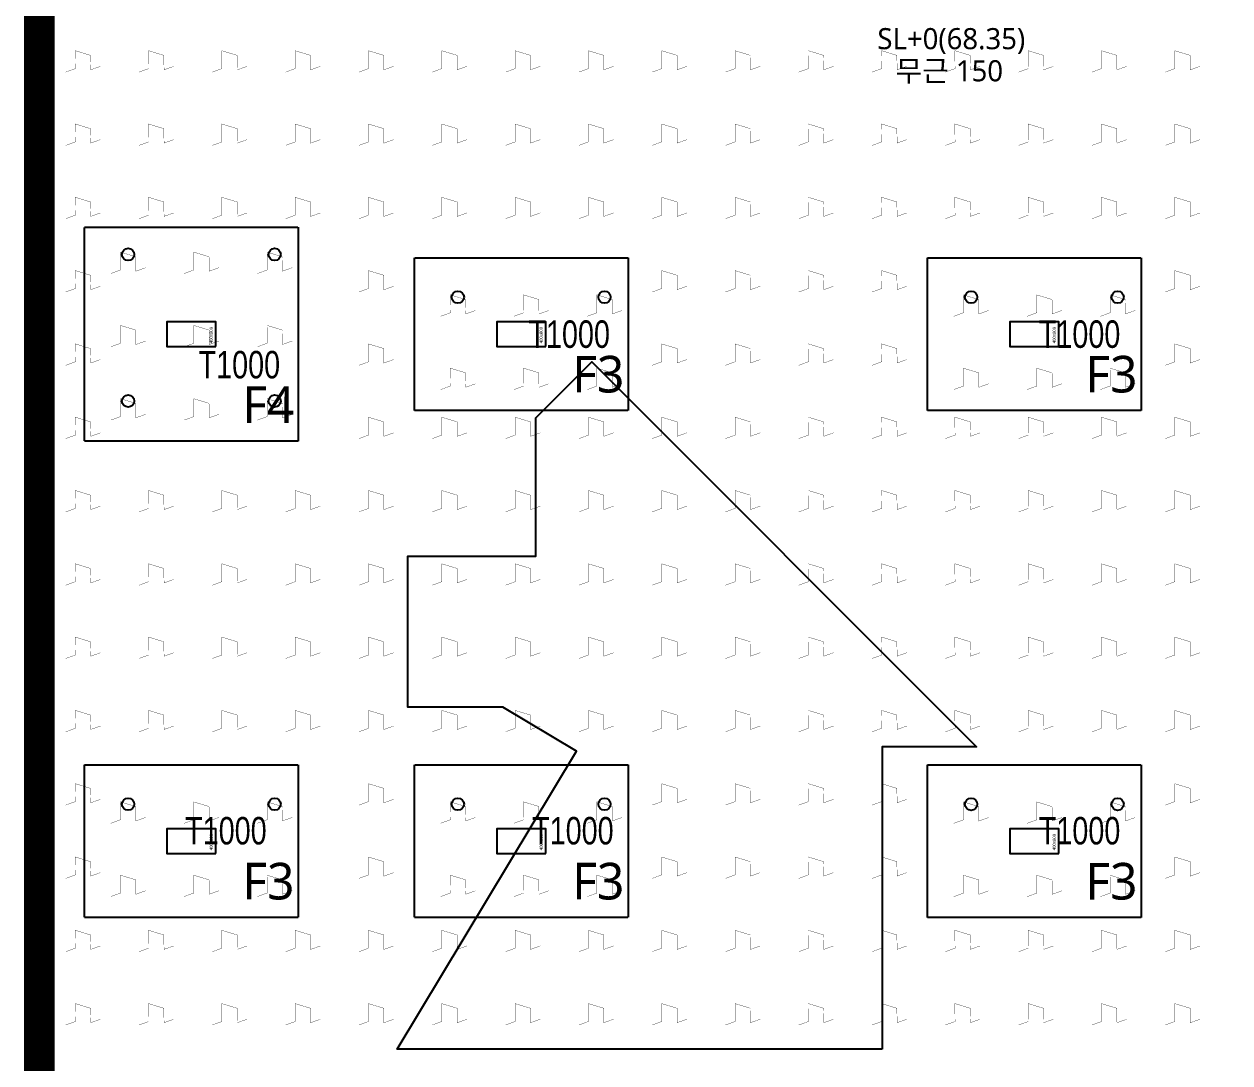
# Model space of a CAD drawing. Header units: millimetres. Extents: x 91591 to 1353697, y 75729 to 160586.
# Drawn here: x 1101941 to 1121679, y 99885 to 116891 of the extents above; entities that cross this region are included whole.
import ezdxf
from ezdxf.enums import TextEntityAlignment as Align

# ---------------------------------------------------------------- set-up
doc = ezdxf.new("R2010")
doc.units = ezdxf.units.MM
doc.linetypes.add('HID', pattern=[2.5, 1.5, -1])
doc.linetypes.add('HIDDEN', pattern=[0.375, 0.25, -0.125])
doc.layers.add('+S_LEVEL_TEXT(NO PLOT)', color=7, linetype='Continuous', plot=False)
doc.layers.add('DEFPOINT', color=142, linetype='Continuous', plot=False)
for name, color, linetype in [('-S_F', 7, 'Continuous'), ('-S_F_NAME', 7, 'Continuous'), ('8', 8, 'Continuous'), ('NX_BAR(D)', 7, 'Continuous'), ('S-HAT_SLAB LEVEL', 7, 'Continuous'), ('XR-지하주차장$0$AA-COL', 2, 'Continuous'), ('기초', 7, 'Continuous')]:
    doc.layers.add(name, color=color, linetype=linetype)
doc.styles.add('EST', font='')
doc.styles.add('XR-지하주차장$0$Standard', font='arial.ttf')
doc.styles.add('맑은 고딕', font='malgun.ttf')
doc.styles.add('맑은고딕', font='malgun.ttf')
doc.styles.get('EST').set_extended_font_data('HYHeadLine-Medium')

# ---------------------------------------------------------------- blocks, each defined once
blk = doc.blocks.new('zw$D357')
at = {"layer": '-S_F', "linetype": 'HIDDEN', "lineweight": -3}
for points in [[(-55760, -32177), (-52260, -32177), (-52260, -35677), (-55760, -35677)], [(-50360, -32677), (-46860, -32677), (-46860, -35177), (-50360, -35177)], [(-41960, -32677), (-38460, -32677), (-38460, -35177), (-41960, -35177)], [(-55760, -40977), (-52260, -40977), (-52260, -43477), (-55760, -43477)], [(-50360, -40977), (-46860, -40977), (-46860, -43477), (-50360, -43477)], [(-41960, -40978), (-38460, -40978), (-38460, -43478), (-41960, -43478)]]:
    blk.add_lwpolyline(points, close=True, dxfattribs=at)
at = {"layer": 'S-HAT_SLAB LEVEL', "lineweight": -2}
blk.add_lwpolyline([(-42704, -45631), (-50639, -45631), (-47708, -40754), (-48912, -40031), (-50469, -40031), (-50469, -37561), (-48369, -37561), (-48369, -35295), (-47455, -34381), (-41155, -40681), (-42704, -40681), (-42704, -42626), (-42704, -45631)], dxfattribs=at)
at = {"layer": 'XR-지하주차장$0$AA-COL'}
for points in [[(-53610, -34127), (-53610, -33727), (-54410, -33727), (-54410, -34127)], [(-48210, -34127), (-48210, -33727), (-49010, -33727), (-49010, -34127)], [(-39810, -34127), (-39810, -33727), (-40610, -33727), (-40610, -34127)], [(-53610, -42427), (-53610, -42027), (-54410, -42027), (-54410, -42427)], [(-48210, -42427), (-48210, -42027), (-49010, -42027), (-49010, -42427)], [(-39810, -42427), (-39810, -42027), (-40610, -42027), (-40610, -42427)]]:
    blk.add_lwpolyline(points, close=True, dxfattribs=at)
at = {"layer": '기초', "color": 6, "linetype": 'HID', "ltscale": 3, "const_width": 500}
blk.add_lwpolyline([(-56498, -55179), (-56498, -13109), (-51183, -13099), (-51183, -15035), (-51183, -15035), (-51183, -15047), (-37285, -15025), (-37298, -6685), (-14910, -6684), (-14910, -24464), (-14910, -24464), (-14910, -24477), (-13109, -24477), (-13109, -55179)], close=True, dxfattribs=at)
at = {"layer": '+S_LEVEL_TEXT(NO PLOT)', "color": 252, "style": '맑은 고딕'}
for s, height, p in [('SL+0(68.35)', 345.77, (-41570, -29262)), ('무근 150', 345.8, (-41602, -29788))]:
    blk.add_text(s, height=height, dxfattribs=at).set_placement(p, align=Align.CENTER)
at = {"layer": 'Defpoints', "style": 'XR-지하주차장$0$Standard'}
for p in [(-53660, -34077), (-48260, -34077), (-39860, -34077), (-53660, -42377), (-48260, -42377), (-39860, -42377)]:
    blk.add_text('400x800', height=50, rotation=90, dxfattribs=at).set_placement(p)

msp = doc.modelspace()

# ---------------------------------------------------------------- linework, layer by layer
at = {"color": 5}
for centre in [(1103642.2, 113120.2), (1106042.2, 113120.2), (1109042.2, 112420.2), (1111442.2, 112420.2), (1117442.2, 112420.2), (1119842.2, 112420.2), (1103642.2, 110720.2), (1106042.2, 110720.2), (1103642.2, 104120.2), (1106042.2, 104120.2), (1109042.2, 104120.2), (1111442.2, 104120.2), (1117442.2, 104119.1), (1119842.2, 104119.1)]:
    msp.add_circle(centre, 100, dxfattribs=at)
at = {"layer": 'DEFPOINT', "linetype": 'HID', "ltscale": 3}
msp.add_lwpolyline([(1102190.8, 90562.3), (1102191.3, 132632.3), (1107505.6, 132643.2), (1107505.6, 130707.1), (1107505.6, 130707.1), (1107505.6, 130695), (1121404.1, 130716.7), (1121391.1, 139056.3), (1143779.3, 139057.8), (1143779.3, 121277.3), (1143779.4, 121277.3), (1143779.4, 121265.3), (1145579.8, 121265.3), (1145580.1, 90562.3)], close=True, dxfattribs=at)
at = {"layer": 'DEFPOINT', "linetype": 'HIDDEN', "lineweight": -3}
for points in [[(1102929.4, 113565.2), (1106429.4, 113565.2), (1106429.4, 110065.2), (1102929.4, 110065.2)], [(1108329.4, 113065.2), (1111829.4, 113065.2), (1111829.4, 110565.2), (1108329.4, 110565.2)], [(1116729.4, 113065.2), (1120229.4, 113065.2), (1120229.4, 110565.2), (1116729.4, 110565.2)], [(1102929.4, 104765.2), (1106429.4, 104765.2), (1106429.4, 102265.2), (1102929.4, 102265.2)], [(1108329.4, 104765.2), (1111829.4, 104765.2), (1111829.4, 102265.2), (1108329.4, 102265.2)], [(1116729.4, 104764.1), (1120229.4, 104764.1), (1120229.4, 102264.1), (1116729.4, 102264.1)]]:
    msp.add_lwpolyline(points, close=True, dxfattribs=at)
at = {"layer": 'NX_BAR(D)', "color": 6, "const_width": 5}
for points in [[(1102622.3, 116105.2), (1102779.9, 116162.8), (1102778.3, 116455.4), (1103028.9, 116379.3), (1103031.3, 116143), (1103190.6, 116199.5)], [(1103822.3, 116105.2), (1103979.9, 116162.8), (1103978.3, 116455.4), (1104228.9, 116379.3), (1104231.3, 116143), (1104390.6, 116199.5)], [(1105022.3, 116105.2), (1105179.9, 116162.8), (1105178.3, 116455.4), (1105428.9, 116379.3), (1105431.3, 116143), (1105590.6, 116199.5)], [(1106222.3, 116105.2), (1106379.9, 116162.8), (1106378.3, 116455.4), (1106628.9, 116379.3), (1106631.3, 116143), (1106790.6, 116199.5)], [(1107422.3, 116105.2), (1107579.9, 116162.8), (1107578.3, 116455.4), (1107828.9, 116379.3), (1107831.3, 116143), (1107990.6, 116199.5)], [(1108622.3, 116105.2), (1108779.9, 116162.8), (1108778.3, 116455.4), (1109028.9, 116379.3), (1109031.3, 116143), (1109190.6, 116199.5)], [(1109822.3, 116105.2), (1109979.9, 116162.8), (1109978.3, 116455.4), (1110228.9, 116379.3), (1110231.3, 116143), (1110390.6, 116199.5)], [(1111022.3, 116105.2), (1111179.9, 116162.8), (1111178.3, 116455.4), (1111428.9, 116379.3), (1111431.3, 116143), (1111590.6, 116199.5)], [(1112222.3, 116105.2), (1112379.9, 116162.8), (1112378.3, 116455.4), (1112628.9, 116379.3), (1112631.3, 116143), (1112790.6, 116199.5)], [(1113422.3, 116105.2), (1113579.9, 116162.8), (1113578.3, 116455.4), (1113828.9, 116379.3), (1113831.3, 116143), (1113990.6, 116199.5)], [(1114622.3, 116105.2), (1114779.9, 116162.8), (1114778.3, 116455.4), (1115028.9, 116379.3), (1115031.3, 116143), (1115190.6, 116199.5)], [(1115822.3, 116105.2), (1115979.9, 116162.8), (1115978.3, 116455.4), (1116228.9, 116379.3), (1116231.3, 116143), (1116390.6, 116199.5)], [(1117022.3, 116105.2), (1117179.9, 116162.8), (1117178.3, 116455.4), (1117428.9, 116379.3), (1117431.3, 116143), (1117590.6, 116199.5)], [(1118222.3, 116105.2), (1118379.9, 116162.8), (1118378.3, 116455.4), (1118628.9, 116379.3), (1118631.3, 116143), (1118790.6, 116199.5)], [(1119422.3, 116105.2), (1119579.9, 116162.8), (1119578.3, 116455.4), (1119828.9, 116379.3), (1119831.3, 116143), (1119990.6, 116199.5)], [(1120622.3, 116105.2), (1120779.9, 116162.8), (1120778.3, 116455.4), (1121028.9, 116379.3), (1121031.3, 116143), (1121190.6, 116199.5)], [(1102622.3, 114905.2), (1102779.9, 114962.8), (1102778.3, 115255.4), (1103028.9, 115179.3), (1103031.3, 114943), (1103190.6, 114999.5)], [(1103822.3, 114905.2), (1103979.9, 114962.8), (1103978.3, 115255.4), (1104228.9, 115179.3), (1104231.3, 114943), (1104390.6, 114999.5)], [(1105022.3, 114905.2), (1105179.9, 114962.8), (1105178.3, 115255.4), (1105428.9, 115179.3), (1105431.3, 114943), (1105590.6, 114999.5)], [(1106222.3, 114905.2), (1106379.9, 114962.8), (1106378.3, 115255.4), (1106628.9, 115179.3), (1106631.3, 114943), (1106790.6, 114999.5)], [(1107422.3, 114905.2), (1107579.9, 114962.8), (1107578.3, 115255.4), (1107828.9, 115179.3), (1107831.3, 114943), (1107990.6, 114999.5)], [(1108622.3, 114905.2), (1108779.9, 114962.8), (1108778.3, 115255.4), (1109028.9, 115179.3), (1109031.3, 114943), (1109190.6, 114999.5)], [(1109822.3, 114905.2), (1109979.9, 114962.8), (1109978.3, 115255.4), (1110228.9, 115179.3), (1110231.3, 114943), (1110390.6, 114999.5)], [(1111022.3, 114905.2), (1111179.9, 114962.8), (1111178.3, 115255.4), (1111428.9, 115179.3), (1111431.3, 114943), (1111590.6, 114999.5)], [(1112222.3, 114905.2), (1112379.9, 114962.8), (1112378.3, 115255.4), (1112628.9, 115179.3), (1112631.3, 114943), (1112790.6, 114999.5)], [(1113422.3, 114905.2), (1113579.9, 114962.8), (1113578.3, 115255.4), (1113828.9, 115179.3), (1113831.3, 114943), (1113990.6, 114999.5)], [(1114622.3, 114905.2), (1114779.9, 114962.8), (1114778.3, 115255.4), (1115028.9, 115179.3), (1115031.3, 114943), (1115190.6, 114999.5)], [(1115822.3, 114905.2), (1115979.9, 114962.8), (1115978.3, 115255.4), (1116228.9, 115179.3), (1116231.3, 114943), (1116390.6, 114999.5)], [(1117022.3, 114905.2), (1117179.9, 114962.8), (1117178.3, 115255.4), (1117428.9, 115179.3), (1117431.3, 114943), (1117590.6, 114999.5)], [(1118222.3, 114905.2), (1118379.9, 114962.8), (1118378.3, 115255.4), (1118628.9, 115179.3), (1118631.3, 114943), (1118790.6, 114999.5)], [(1119422.3, 114905.2), (1119579.9, 114962.8), (1119578.3, 115255.4), (1119828.9, 115179.3), (1119831.3, 114943), (1119990.6, 114999.5)], [(1120622.3, 114905.2), (1120779.9, 114962.8), (1120778.3, 115255.4), (1121028.9, 115179.3), (1121031.3, 114943), (1121190.6, 114999.5)], [(1102622.3, 113705.2), (1102779.9, 113762.8), (1102778.3, 114055.4), (1103028.9, 113979.3), (1103031.3, 113743), (1103190.6, 113799.5)], [(1103822.3, 113705.2), (1103979.9, 113762.8), (1103978.3, 114055.4), (1104228.9, 113979.3), (1104231.3, 113743), (1104390.6, 113799.5)], [(1105022.3, 113705.2), (1105179.9, 113762.8), (1105178.3, 114055.4), (1105428.9, 113979.3), (1105431.3, 113743), (1105590.6, 113799.5)], [(1106222.3, 113705.2), (1106379.9, 113762.8), (1106378.3, 114055.4), (1106628.9, 113979.3), (1106631.3, 113743), (1106790.6, 113799.5)], [(1107422.3, 113705.2), (1107579.9, 113762.8), (1107578.3, 114055.4), (1107828.9, 113979.3), (1107831.3, 113743), (1107990.6, 113799.5)], [(1108622.3, 113705.2), (1108779.9, 113762.8), (1108778.3, 114055.4), (1109028.9, 113979.3), (1109031.3, 113743), (1109190.6, 113799.5)], [(1109822.3, 113705.2), (1109979.9, 113762.8), (1109978.3, 114055.4), (1110228.9, 113979.3), (1110231.3, 113743), (1110390.6, 113799.5)], [(1111022.3, 113705.2), (1111179.9, 113762.8), (1111178.3, 114055.4), (1111428.9, 113979.3), (1111431.3, 113743), (1111590.6, 113799.5)], [(1112222.3, 113705.2), (1112379.9, 113762.8), (1112378.3, 114055.4), (1112628.9, 113979.3), (1112631.3, 113743), (1112790.6, 113799.5)], [(1113422.3, 113705.2), (1113579.9, 113762.8), (1113578.3, 114055.4), (1113828.9, 113979.3), (1113831.3, 113743), (1113990.6, 113799.5)], [(1114622.3, 113705.2), (1114779.9, 113762.8), (1114778.3, 114055.4), (1115028.9, 113979.3), (1115031.3, 113743), (1115190.6, 113799.5)], [(1115822.3, 113705.2), (1115979.9, 113762.8), (1115978.3, 114055.4), (1116228.9, 113979.3), (1116231.3, 113743), (1116390.6, 113799.5)], [(1117022.3, 113705.2), (1117179.9, 113762.8), (1117178.3, 114055.4), (1117428.9, 113979.3), (1117431.3, 113743), (1117590.6, 113799.5)], [(1118222.3, 113705.2), (1118379.9, 113762.8), (1118378.3, 114055.4), (1118628.9, 113979.3), (1118631.3, 113743), (1118790.6, 113799.5)], [(1119422.3, 113705.2), (1119579.9, 113762.8), (1119578.3, 114055.4), (1119828.9, 113979.3), (1119831.3, 113743), (1119990.6, 113799.5)], [(1120622.3, 113705.2), (1120779.9, 113762.8), (1120778.3, 114055.4), (1121028.9, 113979.3), (1121031.3, 113743), (1121190.6, 113799.5)], [(1102622.3, 112505.2), (1102779.9, 112562.8), (1102778.3, 112855.4), (1103028.9, 112779.3), (1103031.3, 112543), (1103190.6, 112599.5)], [(1107422.3, 112505.2), (1107579.9, 112562.8), (1107578.3, 112855.4), (1107828.9, 112779.3), (1107831.3, 112543), (1107990.6, 112599.5)], [(1112222.3, 112505.2), (1112379.9, 112562.8), (1112378.3, 112855.4), (1112628.9, 112779.3), (1112631.3, 112543), (1112790.6, 112599.5)], [(1113422.3, 112505.2), (1113579.9, 112562.8), (1113578.3, 112855.4), (1113828.9, 112779.3), (1113831.3, 112543), (1113990.6, 112599.5)], [(1114622.3, 112505.2), (1114779.9, 112562.8), (1114778.3, 112855.4), (1115028.9, 112779.3), (1115031.3, 112543), (1115190.6, 112599.5)], [(1115822.3, 112505.2), (1115979.9, 112562.8), (1115978.3, 112855.4), (1116228.9, 112779.3), (1116231.3, 112543), (1116390.6, 112599.5)], [(1120622.3, 112505.2), (1120779.9, 112562.8), (1120778.3, 112855.4), (1121028.9, 112779.3), (1121031.3, 112543), (1121190.6, 112599.5)], [(1102622.3, 111305.2), (1102779.9, 111362.8), (1102778.3, 111655.4), (1103028.9, 111579.3), (1103031.3, 111343), (1103190.6, 111399.5)], [(1107422.3, 111305.2), (1107579.9, 111362.8), (1107578.3, 111655.4), (1107828.9, 111579.3), (1107831.3, 111343), (1107990.6, 111399.5)], [(1112222.3, 111305.2), (1112379.9, 111362.8), (1112378.3, 111655.4), (1112628.9, 111579.3), (1112631.3, 111343), (1112790.6, 111399.5)], [(1113422.3, 111305.2), (1113579.9, 111362.8), (1113578.3, 111655.4), (1113828.9, 111579.3), (1113831.3, 111343), (1113990.6, 111399.5)], [(1114622.3, 111305.2), (1114779.9, 111362.8), (1114778.3, 111655.4), (1115028.9, 111579.3), (1115031.3, 111343), (1115190.6, 111399.5)], [(1115822.3, 111305.2), (1115979.9, 111362.8), (1115978.3, 111655.4), (1116228.9, 111579.3), (1116231.3, 111343), (1116390.6, 111399.5)], [(1120622.3, 111305.2), (1120779.9, 111362.8), (1120778.3, 111655.4), (1121028.9, 111579.3), (1121031.3, 111343), (1121190.6, 111399.5)], [(1102622.3, 110105.2), (1102779.9, 110162.8), (1102778.3, 110455.4), (1103028.9, 110379.3), (1103031.3, 110143), (1103190.6, 110199.5)], [(1107422.3, 110105.2), (1107579.9, 110162.8), (1107578.3, 110455.4), (1107828.9, 110379.3), (1107831.3, 110143), (1107990.6, 110199.5)], [(1108622.3, 110105.2), (1108779.9, 110162.8), (1108778.3, 110455.4), (1109028.9, 110379.3), (1109031.3, 110143), (1109190.6, 110199.5)], [(1109822.3, 110105.2), (1109979.9, 110162.8), (1109978.3, 110455.4), (1110228.9, 110379.3), (1110231.3, 110143), (1110390.6, 110199.5)], [(1111022.3, 110105.2), (1111179.9, 110162.8), (1111178.3, 110455.4), (1111428.9, 110379.3), (1111431.3, 110143), (1111590.6, 110199.5)], [(1112222.3, 110105.2), (1112379.9, 110162.8), (1112378.3, 110455.4), (1112628.9, 110379.3), (1112631.3, 110143), (1112790.6, 110199.5)], [(1113422.3, 110105.2), (1113579.9, 110162.8), (1113578.3, 110455.4), (1113828.9, 110379.3), (1113831.3, 110143), (1113990.6, 110199.5)], [(1114622.3, 110105.2), (1114779.9, 110162.8), (1114778.3, 110455.4), (1115028.9, 110379.3), (1115031.3, 110143), (1115190.6, 110199.5)], [(1115822.3, 110105.2), (1115979.9, 110162.8), (1115978.3, 110455.4), (1116228.9, 110379.3), (1116231.3, 110143), (1116390.6, 110199.5)], [(1117022.3, 110105.2), (1117179.9, 110162.8), (1117178.3, 110455.4), (1117428.9, 110379.3), (1117431.3, 110143), (1117590.6, 110199.5)], [(1118222.3, 110105.2), (1118379.9, 110162.8), (1118378.3, 110455.4), (1118628.9, 110379.3), (1118631.3, 110143), (1118790.6, 110199.5)], [(1119422.3, 110105.2), (1119579.9, 110162.8), (1119578.3, 110455.4), (1119828.9, 110379.3), (1119831.3, 110143), (1119990.6, 110199.5)], [(1120622.3, 110105.2), (1120779.9, 110162.8), (1120778.3, 110455.4), (1121028.9, 110379.3), (1121031.3, 110143), (1121190.6, 110199.5)], [(1102622.3, 108905.2), (1102779.9, 108962.8), (1102778.3, 109255.4), (1103028.9, 109179.3), (1103031.3, 108943), (1103190.6, 108999.5)], [(1103822.3, 108905.2), (1103979.9, 108962.8), (1103978.3, 109255.4), (1104228.9, 109179.3), (1104231.3, 108943), (1104390.6, 108999.5)], [(1105022.3, 108905.2), (1105179.9, 108962.8), (1105178.3, 109255.4), (1105428.9, 109179.3), (1105431.3, 108943), (1105590.6, 108999.5)], [(1106222.3, 108905.2), (1106379.9, 108962.8), (1106378.3, 109255.4), (1106628.9, 109179.3), (1106631.3, 108943), (1106790.6, 108999.5)], [(1107422.3, 108905.2), (1107579.9, 108962.8), (1107578.3, 109255.4), (1107828.9, 109179.3), (1107831.3, 108943), (1107990.6, 108999.5)], [(1108622.3, 108905.2), (1108779.9, 108962.8), (1108778.3, 109255.4), (1109028.9, 109179.3), (1109031.3, 108943), (1109190.6, 108999.5)], [(1109822.3, 108905.2), (1109979.9, 108962.8), (1109978.3, 109255.4), (1110228.9, 109179.3), (1110231.3, 108943), (1110390.6, 108999.5)], [(1111022.3, 108905.2), (1111179.9, 108962.8), (1111178.3, 109255.4), (1111428.9, 109179.3), (1111431.3, 108943), (1111590.6, 108999.5)], [(1112222.3, 108905.2), (1112379.9, 108962.8), (1112378.3, 109255.4), (1112628.9, 109179.3), (1112631.3, 108943), (1112790.6, 108999.5)], [(1113422.3, 108905.2), (1113579.9, 108962.8), (1113578.3, 109255.4), (1113828.9, 109179.3), (1113831.3, 108943), (1113990.6, 108999.5)], [(1114622.3, 108905.2), (1114779.9, 108962.8), (1114778.3, 109255.4), (1115028.9, 109179.3), (1115031.3, 108943), (1115190.6, 108999.5)], [(1115822.3, 108905.2), (1115979.9, 108962.8), (1115978.3, 109255.4), (1116228.9, 109179.3), (1116231.3, 108943), (1116390.6, 108999.5)], [(1117022.3, 108905.2), (1117179.9, 108962.8), (1117178.3, 109255.4), (1117428.9, 109179.3), (1117431.3, 108943), (1117590.6, 108999.5)], [(1118222.3, 108905.2), (1118379.9, 108962.8), (1118378.3, 109255.4), (1118628.9, 109179.3), (1118631.3, 108943), (1118790.6, 108999.5)], [(1119422.3, 108905.2), (1119579.9, 108962.8), (1119578.3, 109255.4), (1119828.9, 109179.3), (1119831.3, 108943), (1119990.6, 108999.5)], [(1120622.3, 108905.2), (1120779.9, 108962.8), (1120778.3, 109255.4), (1121028.9, 109179.3), (1121031.3, 108943), (1121190.6, 108999.5)], [(1102622.3, 107705.2), (1102779.9, 107762.8), (1102778.3, 108055.4), (1103028.9, 107979.3), (1103031.3, 107743), (1103190.6, 107799.5)], [(1103822.3, 107705.2), (1103979.9, 107762.8), (1103978.3, 108055.4), (1104228.9, 107979.3), (1104231.3, 107743), (1104390.6, 107799.5)], [(1105022.3, 107705.2), (1105179.9, 107762.8), (1105178.3, 108055.4), (1105428.9, 107979.3), (1105431.3, 107743), (1105590.6, 107799.5)], [(1106222.3, 107705.2), (1106379.9, 107762.8), (1106378.3, 108055.4), (1106628.9, 107979.3), (1106631.3, 107743), (1106790.6, 107799.5)], [(1107422.3, 107705.2), (1107579.9, 107762.8), (1107578.3, 108055.4), (1107828.9, 107979.3), (1107831.3, 107743), (1107990.6, 107799.5)], [(1108622.3, 107705.2), (1108779.9, 107762.8), (1108778.3, 108055.4), (1109028.9, 107979.3), (1109031.3, 107743), (1109190.6, 107799.5)], [(1109822.3, 107705.2), (1109979.9, 107762.8), (1109978.3, 108055.4), (1110228.9, 107979.3), (1110231.3, 107743), (1110390.6, 107799.5)], [(1111022.3, 107705.2), (1111179.9, 107762.8), (1111178.3, 108055.4), (1111428.9, 107979.3), (1111431.3, 107743), (1111590.6, 107799.5)], [(1112222.3, 107705.2), (1112379.9, 107762.8), (1112378.3, 108055.4), (1112628.9, 107979.3), (1112631.3, 107743), (1112790.6, 107799.5)], [(1113422.3, 107705.2), (1113579.9, 107762.8), (1113578.3, 108055.4), (1113828.9, 107979.3), (1113831.3, 107743), (1113990.6, 107799.5)], [(1114622.3, 107705.2), (1114779.9, 107762.8), (1114778.3, 108055.4), (1115028.9, 107979.3), (1115031.3, 107743), (1115190.6, 107799.5)], [(1115822.3, 107705.2), (1115979.9, 107762.8), (1115978.3, 108055.4), (1116228.9, 107979.3), (1116231.3, 107743), (1116390.6, 107799.5)], [(1117022.3, 107705.2), (1117179.9, 107762.8), (1117178.3, 108055.4), (1117428.9, 107979.3), (1117431.3, 107743), (1117590.6, 107799.5)], [(1118222.3, 107705.2), (1118379.9, 107762.8), (1118378.3, 108055.4), (1118628.9, 107979.3), (1118631.3, 107743), (1118790.6, 107799.5)], [(1119422.3, 107705.2), (1119579.9, 107762.8), (1119578.3, 108055.4), (1119828.9, 107979.3), (1119831.3, 107743), (1119990.6, 107799.5)], [(1120622.3, 107705.2), (1120779.9, 107762.8), (1120778.3, 108055.4), (1121028.9, 107979.3), (1121031.3, 107743), (1121190.6, 107799.5)], [(1102622.3, 106505.2), (1102779.9, 106562.8), (1102778.3, 106855.4), (1103028.9, 106779.3), (1103031.3, 106543), (1103190.6, 106599.5)], [(1103822.3, 106505.2), (1103979.9, 106562.8), (1103978.3, 106855.4), (1104228.9, 106779.3), (1104231.3, 106543), (1104390.6, 106599.5)], [(1105022.3, 106505.2), (1105179.9, 106562.8), (1105178.3, 106855.4), (1105428.9, 106779.3), (1105431.3, 106543), (1105590.6, 106599.5)], [(1106222.3, 106505.2), (1106379.9, 106562.8), (1106378.3, 106855.4), (1106628.9, 106779.3), (1106631.3, 106543), (1106790.6, 106599.5)], [(1107422.3, 106505.2), (1107579.9, 106562.8), (1107578.3, 106855.4), (1107828.9, 106779.3), (1107831.3, 106543), (1107990.6, 106599.5)], [(1108622.3, 106505.2), (1108779.9, 106562.8), (1108778.3, 106855.4), (1109028.9, 106779.3), (1109031.3, 106543), (1109190.6, 106599.5)], [(1109822.3, 106505.2), (1109979.9, 106562.8), (1109978.3, 106855.4), (1110228.9, 106779.3), (1110231.3, 106543), (1110390.6, 106599.5)], [(1111022.3, 106505.2), (1111179.9, 106562.8), (1111178.3, 106855.4), (1111428.9, 106779.3), (1111431.3, 106543), (1111590.6, 106599.5)], [(1112222.3, 106505.2), (1112379.9, 106562.8), (1112378.3, 106855.4), (1112628.9, 106779.3), (1112631.3, 106543), (1112790.6, 106599.5)], [(1113422.3, 106505.2), (1113579.9, 106562.8), (1113578.3, 106855.4), (1113828.9, 106779.3), (1113831.3, 106543), (1113990.6, 106599.5)], [(1114622.3, 106505.2), (1114779.9, 106562.8), (1114778.3, 106855.4), (1115028.9, 106779.3), (1115031.3, 106543), (1115190.6, 106599.5)], [(1115822.3, 106505.2), (1115979.9, 106562.8), (1115978.3, 106855.4), (1116228.9, 106779.3), (1116231.3, 106543), (1116390.6, 106599.5)], [(1117022.3, 106505.2), (1117179.9, 106562.8), (1117178.3, 106855.4), (1117428.9, 106779.3), (1117431.3, 106543), (1117590.6, 106599.5)], [(1118222.3, 106505.2), (1118379.9, 106562.8), (1118378.3, 106855.4), (1118628.9, 106779.3), (1118631.3, 106543), (1118790.6, 106599.5)], [(1119422.3, 106505.2), (1119579.9, 106562.8), (1119578.3, 106855.4), (1119828.9, 106779.3), (1119831.3, 106543), (1119990.6, 106599.5)], [(1120622.3, 106505.2), (1120779.9, 106562.8), (1120778.3, 106855.4), (1121028.9, 106779.3), (1121031.3, 106543), (1121190.6, 106599.5)], [(1102622.3, 105305.2), (1102779.9, 105362.8), (1102778.3, 105655.4), (1103028.9, 105579.3), (1103031.3, 105343), (1103190.6, 105399.5)], [(1103822.3, 105305.2), (1103979.9, 105362.8), (1103978.3, 105655.4), (1104228.9, 105579.3), (1104231.3, 105343), (1104390.6, 105399.5)], [(1105022.3, 105305.2), (1105179.9, 105362.8), (1105178.3, 105655.4), (1105428.9, 105579.3), (1105431.3, 105343), (1105590.6, 105399.5)], [(1106222.3, 105305.2), (1106379.9, 105362.8), (1106378.3, 105655.4), (1106628.9, 105579.3), (1106631.3, 105343), (1106790.6, 105399.5)], [(1107422.3, 105305.2), (1107579.9, 105362.8), (1107578.3, 105655.4), (1107828.9, 105579.3), (1107831.3, 105343), (1107990.6, 105399.5)], [(1108622.3, 105305.2), (1108779.9, 105362.8), (1108778.3, 105655.4), (1109028.9, 105579.3), (1109031.3, 105343), (1109190.6, 105399.5)], [(1109822.3, 105305.2), (1109979.9, 105362.8), (1109978.3, 105655.4), (1110228.9, 105579.3), (1110231.3, 105343), (1110390.6, 105399.5)], [(1111022.3, 105305.2), (1111179.9, 105362.8), (1111178.3, 105655.4), (1111428.9, 105579.3), (1111431.3, 105343), (1111590.6, 105399.5)], [(1112222.3, 105305.2), (1112379.9, 105362.8), (1112378.3, 105655.4), (1112628.9, 105579.3), (1112631.3, 105343), (1112790.6, 105399.5)], [(1113422.3, 105305.2), (1113579.9, 105362.8), (1113578.3, 105655.4), (1113828.9, 105579.3), (1113831.3, 105343), (1113990.6, 105399.5)], [(1114622.3, 105305.2), (1114779.9, 105362.8), (1114778.3, 105655.4), (1115028.9, 105579.3), (1115031.3, 105343), (1115190.6, 105399.5)], [(1115822.3, 105305.2), (1115979.9, 105362.8), (1115978.3, 105655.4), (1116228.9, 105579.3), (1116231.3, 105343), (1116390.6, 105399.5)], [(1117022.3, 105305.2), (1117179.9, 105362.8), (1117178.3, 105655.4), (1117428.9, 105579.3), (1117431.3, 105343), (1117590.6, 105399.5)], [(1118222.3, 105305.2), (1118379.9, 105362.8), (1118378.3, 105655.4), (1118628.9, 105579.3), (1118631.3, 105343), (1118790.6, 105399.5)], [(1119422.3, 105305.2), (1119579.9, 105362.8), (1119578.3, 105655.4), (1119828.9, 105579.3), (1119831.3, 105343), (1119990.6, 105399.5)], [(1120622.3, 105305.2), (1120779.9, 105362.8), (1120778.3, 105655.4), (1121028.9, 105579.3), (1121031.3, 105343), (1121190.6, 105399.5)], [(1102622.3, 104105.2), (1102779.9, 104162.8), (1102778.3, 104455.4), (1103028.9, 104379.3), (1103031.3, 104143), (1103190.6, 104199.5)], [(1107422.3, 104105.2), (1107579.9, 104162.8), (1107578.3, 104455.4), (1107828.9, 104379.3), (1107831.3, 104143), (1107990.6, 104199.5)], [(1112222.3, 104105.2), (1112379.9, 104162.8), (1112378.3, 104455.4), (1112628.9, 104379.3), (1112631.3, 104143), (1112790.6, 104199.5)], [(1113422.3, 104105.2), (1113579.9, 104162.8), (1113578.3, 104455.4), (1113828.9, 104379.3), (1113831.3, 104143), (1113990.6, 104199.5)], [(1114622.3, 104105.2), (1114779.9, 104162.8), (1114778.3, 104455.4), (1115028.9, 104379.3), (1115031.3, 104143), (1115190.6, 104199.5)], [(1115822.3, 104105.2), (1115979.9, 104162.8), (1115978.3, 104455.4), (1116228.9, 104379.3), (1116231.3, 104143), (1116390.6, 104199.5)], [(1120622.3, 104105.2), (1120779.9, 104162.8), (1120778.3, 104455.4), (1121028.9, 104379.3), (1121031.3, 104143), (1121190.6, 104199.5)], [(1102622.3, 102905.2), (1102779.9, 102962.8), (1102778.3, 103255.4), (1103028.9, 103179.3), (1103031.3, 102943), (1103190.6, 102999.5)], [(1107422.3, 102905.2), (1107579.9, 102962.8), (1107578.3, 103255.4), (1107828.9, 103179.3), (1107831.3, 102943), (1107990.6, 102999.5)], [(1112222.3, 102905.2), (1112379.9, 102962.8), (1112378.3, 103255.4), (1112628.9, 103179.3), (1112631.3, 102943), (1112790.6, 102999.5)], [(1113422.3, 102905.2), (1113579.9, 102962.8), (1113578.3, 103255.4), (1113828.9, 103179.3), (1113831.3, 102943), (1113990.6, 102999.5)], [(1114622.3, 102905.2), (1114779.9, 102962.8), (1114778.3, 103255.4), (1115028.9, 103179.3), (1115031.3, 102943), (1115190.6, 102999.5)], [(1115822.3, 102905.2), (1115979.9, 102962.8), (1115978.3, 103255.4), (1116228.9, 103179.3), (1116231.3, 102943), (1116390.6, 102999.5)], [(1120622.3, 102905.2), (1120779.9, 102962.8), (1120778.3, 103255.4), (1121028.9, 103179.3), (1121031.3, 102943), (1121190.6, 102999.5)], [(1102622.3, 101705.2), (1102779.9, 101762.8), (1102778.3, 102055.4), (1103028.9, 101979.3), (1103031.3, 101743), (1103190.6, 101799.5)], [(1103822.3, 101705.2), (1103979.9, 101762.8), (1103978.3, 102055.4), (1104228.9, 101979.3), (1104231.3, 101743), (1104390.6, 101799.5)], [(1105022.3, 101705.2), (1105179.9, 101762.8), (1105178.3, 102055.4), (1105428.9, 101979.3), (1105431.3, 101743), (1105590.6, 101799.5)], [(1106222.3, 101705.2), (1106379.9, 101762.8), (1106378.3, 102055.4), (1106628.9, 101979.3), (1106631.3, 101743), (1106790.6, 101799.5)], [(1107422.3, 101705.2), (1107579.9, 101762.8), (1107578.3, 102055.4), (1107828.9, 101979.3), (1107831.3, 101743), (1107990.6, 101799.5)], [(1108622.3, 101705.2), (1108779.9, 101762.8), (1108778.3, 102055.4), (1109028.9, 101979.3), (1109031.3, 101743), (1109190.6, 101799.5)], [(1109822.3, 101705.2), (1109979.9, 101762.8), (1109978.3, 102055.4), (1110228.9, 101979.3), (1110231.3, 101743), (1110390.6, 101799.5)], [(1111022.3, 101705.2), (1111179.9, 101762.8), (1111178.3, 102055.4), (1111428.9, 101979.3), (1111431.3, 101743), (1111590.6, 101799.5)], [(1112222.3, 101705.2), (1112379.9, 101762.8), (1112378.3, 102055.4), (1112628.9, 101979.3), (1112631.3, 101743), (1112790.6, 101799.5)], [(1113422.3, 101705.2), (1113579.9, 101762.8), (1113578.3, 102055.4), (1113828.9, 101979.3), (1113831.3, 101743), (1113990.6, 101799.5)], [(1114622.3, 101705.2), (1114779.9, 101762.8), (1114778.3, 102055.4), (1115028.9, 101979.3), (1115031.3, 101743), (1115190.6, 101799.5)], [(1115822.3, 101705.2), (1115979.9, 101762.8), (1115978.3, 102055.4), (1116228.9, 101979.3), (1116231.3, 101743), (1116390.6, 101799.5)], [(1117022.3, 101705.2), (1117179.9, 101762.8), (1117178.3, 102055.4), (1117428.9, 101979.3), (1117431.3, 101743), (1117590.6, 101799.5)], [(1118222.3, 101705.2), (1118379.9, 101762.8), (1118378.3, 102055.4), (1118628.9, 101979.3), (1118631.3, 101743), (1118790.6, 101799.5)], [(1119422.3, 101705.2), (1119579.9, 101762.8), (1119578.3, 102055.4), (1119828.9, 101979.3), (1119831.3, 101743), (1119990.6, 101799.5)], [(1120622.3, 101705.2), (1120779.9, 101762.8), (1120778.3, 102055.4), (1121028.9, 101979.3), (1121031.3, 101743), (1121190.6, 101799.5)], [(1102622.3, 100505.2), (1102779.9, 100562.8), (1102778.3, 100855.4), (1103028.9, 100779.3), (1103031.3, 100543), (1103190.6, 100599.5)], [(1103822.3, 100505.2), (1103979.9, 100562.8), (1103978.3, 100855.4), (1104228.9, 100779.3), (1104231.3, 100543), (1104390.6, 100599.5)], [(1105022.3, 100505.2), (1105179.9, 100562.8), (1105178.3, 100855.4), (1105428.9, 100779.3), (1105431.3, 100543), (1105590.6, 100599.5)], [(1106222.3, 100505.2), (1106379.9, 100562.8), (1106378.3, 100855.4), (1106628.9, 100779.3), (1106631.3, 100543), (1106790.6, 100599.5)], [(1107422.3, 100505.2), (1107579.9, 100562.8), (1107578.3, 100855.4), (1107828.9, 100779.3), (1107831.3, 100543), (1107990.6, 100599.5)], [(1108622.3, 100505.2), (1108779.9, 100562.8), (1108778.3, 100855.4), (1109028.9, 100779.3), (1109031.3, 100543), (1109190.6, 100599.5)], [(1109822.3, 100505.2), (1109979.9, 100562.8), (1109978.3, 100855.4), (1110228.9, 100779.3), (1110231.3, 100543), (1110390.6, 100599.5)], [(1111022.3, 100505.2), (1111179.9, 100562.8), (1111178.3, 100855.4), (1111428.9, 100779.3), (1111431.3, 100543), (1111590.6, 100599.5)], [(1112222.3, 100505.2), (1112379.9, 100562.8), (1112378.3, 100855.4), (1112628.9, 100779.3), (1112631.3, 100543), (1112790.6, 100599.5)], [(1113422.3, 100505.2), (1113579.9, 100562.8), (1113578.3, 100855.4), (1113828.9, 100779.3), (1113831.3, 100543), (1113990.6, 100599.5)], [(1114622.3, 100505.2), (1114779.9, 100562.8), (1114778.3, 100855.4), (1115028.9, 100779.3), (1115031.3, 100543), (1115190.6, 100599.5)], [(1115822.3, 100505.2), (1115979.9, 100562.8), (1115978.3, 100855.4), (1116228.9, 100779.3), (1116231.3, 100543), (1116390.6, 100599.5)], [(1117022.3, 100505.2), (1117179.9, 100562.8), (1117178.3, 100855.4), (1117428.9, 100779.3), (1117431.3, 100543), (1117590.6, 100599.5)], [(1118222.3, 100505.2), (1118379.9, 100562.8), (1118378.3, 100855.4), (1118628.9, 100779.3), (1118631.3, 100543), (1118790.6, 100599.5)], [(1119422.3, 100505.2), (1119579.9, 100562.8), (1119578.3, 100855.4), (1119828.9, 100779.3), (1119831.3, 100543), (1119990.6, 100599.5)], [(1120622.3, 100505.2), (1120779.9, 100562.8), (1120778.3, 100855.4), (1121028.9, 100779.3), (1121031.3, 100543), (1121190.6, 100599.5)]]:
    msp.add_lwpolyline(points, dxfattribs=at)
at = {"layer": 'NX_BAR(D)', "color": 5, "const_width": 5}
for points in [[(1103360.8, 112808), (1103518.5, 112865.6), (1103516.9, 113158.2), (1103767.5, 113082.1), (1103769.8, 112845.8), (1103929.1, 112902.4)], [(1104560.8, 112808), (1104718.5, 112865.6), (1104716.9, 113158.2), (1104967.5, 113082.1), (1104969.8, 112845.8), (1105129.1, 112902.4)], [(1105760.8, 112808), (1105918.5, 112865.6), (1105916.9, 113158.2), (1106167.5, 113082.1), (1106169.8, 112845.8), (1106329.1, 112902.4)], [(1108760.8, 112108), (1108918.5, 112165.6), (1108916.9, 112458.2), (1109167.5, 112382.1), (1109169.8, 112145.8), (1109329.1, 112202.4)], [(1109960.8, 112108), (1110118.5, 112165.6), (1110116.9, 112458.2), (1110367.5, 112382.1), (1110369.8, 112145.8), (1110529.1, 112202.4)], [(1111160.8, 112108), (1111318.5, 112165.6), (1111316.9, 112458.2), (1111567.5, 112382.1), (1111569.8, 112145.8), (1111729.1, 112202.4)], [(1117160.8, 112108), (1117318.5, 112165.6), (1117316.9, 112458.2), (1117567.5, 112382.1), (1117569.8, 112145.8), (1117729.1, 112202.4)], [(1118360.8, 112108), (1118518.5, 112165.6), (1118516.9, 112458.2), (1118767.5, 112382.1), (1118769.8, 112145.8), (1118929.1, 112202.4)], [(1119560.8, 112108), (1119718.5, 112165.6), (1119716.9, 112458.2), (1119967.5, 112382.1), (1119969.8, 112145.8), (1120129.1, 112202.4)], [(1103360.8, 111608), (1103518.5, 111665.6), (1103516.9, 111958.2), (1103767.5, 111882.1), (1103769.8, 111645.8), (1103929.1, 111702.4)], [(1104560.8, 111608), (1104718.5, 111665.6), (1104716.9, 111958.2), (1104967.5, 111882.1), (1104969.8, 111645.8), (1105129.1, 111702.4)], [(1105760.8, 111608), (1105918.5, 111665.6), (1105916.9, 111958.2), (1106167.5, 111882.1), (1106169.8, 111645.8), (1106329.1, 111702.4)], [(1108760.8, 110908), (1108918.5, 110965.6), (1108916.9, 111258.2), (1109167.5, 111182.1), (1109169.8, 110945.8), (1109329.1, 111002.4)], [(1109960.8, 110908), (1110118.5, 110965.6), (1110116.9, 111258.2), (1110367.5, 111182.1), (1110369.8, 110945.8), (1110529.1, 111002.4)], [(1111160.8, 110908), (1111318.5, 110965.6), (1111316.9, 111258.2), (1111567.5, 111182.1), (1111569.8, 110945.8), (1111729.1, 111002.4)], [(1117160.8, 110908), (1117318.5, 110965.6), (1117316.9, 111258.2), (1117567.5, 111182.1), (1117569.8, 110945.8), (1117729.1, 111002.4)], [(1118360.8, 110908), (1118518.5, 110965.6), (1118516.9, 111258.2), (1118767.5, 111182.1), (1118769.8, 110945.8), (1118929.1, 111002.4)], [(1119560.8, 110908), (1119718.5, 110965.6), (1119716.9, 111258.2), (1119967.5, 111182.1), (1119969.8, 110945.8), (1120129.1, 111002.4)], [(1103360.8, 110408), (1103518.5, 110465.6), (1103516.9, 110758.2), (1103767.5, 110682.1), (1103769.8, 110445.8), (1103929.1, 110502.4)], [(1104560.8, 110408), (1104718.5, 110465.6), (1104716.9, 110758.2), (1104967.5, 110682.1), (1104969.8, 110445.8), (1105129.1, 110502.4)], [(1105760.8, 110408), (1105918.5, 110465.6), (1105916.9, 110758.2), (1106167.5, 110682.1), (1106169.8, 110445.8), (1106329.1, 110502.4)], [(1103360.8, 103808), (1103518.5, 103865.6), (1103516.9, 104158.2), (1103767.5, 104082.1), (1103769.8, 103845.8), (1103929.1, 103902.4)], [(1104560.8, 103808), (1104718.5, 103865.6), (1104716.9, 104158.2), (1104967.5, 104082.1), (1104969.8, 103845.8), (1105129.1, 103902.4)], [(1105760.8, 103808), (1105918.5, 103865.6), (1105916.9, 104158.2), (1106167.5, 104082.1), (1106169.8, 103845.8), (1106329.1, 103902.4)], [(1108760.8, 103808), (1108918.5, 103865.6), (1108916.9, 104158.2), (1109167.5, 104082.1), (1109169.8, 103845.8), (1109329.1, 103902.4)], [(1109960.8, 103808), (1110118.5, 103865.6), (1110116.9, 104158.2), (1110367.5, 104082.1), (1110369.8, 103845.8), (1110529.1, 103902.4)], [(1111160.8, 103808), (1111318.5, 103865.6), (1111316.9, 104158.2), (1111567.5, 104082.1), (1111569.8, 103845.8), (1111729.1, 103902.4)], [(1117160.8, 103806.9), (1117318.5, 103864.5), (1117316.9, 104157.1), (1117567.5, 104081), (1117569.8, 103844.7), (1117729.1, 103901.2)], [(1118360.8, 103806.9), (1118518.5, 103864.5), (1118516.9, 104157.1), (1118767.5, 104081), (1118769.8, 103844.7), (1118929.1, 103901.2)], [(1119560.8, 103806.9), (1119718.5, 103864.5), (1119716.9, 104157.1), (1119967.5, 104081), (1119969.8, 103844.7), (1120129.1, 103901.2)], [(1103360.8, 102608), (1103518.5, 102665.6), (1103516.9, 102958.2), (1103767.5, 102882.1), (1103769.8, 102645.8), (1103929.1, 102702.4)], [(1104560.8, 102608), (1104718.5, 102665.6), (1104716.9, 102958.2), (1104967.5, 102882.1), (1104969.8, 102645.8), (1105129.1, 102702.4)], [(1105760.8, 102608), (1105918.5, 102665.6), (1105916.9, 102958.2), (1106167.5, 102882.1), (1106169.8, 102645.8), (1106329.1, 102702.4)], [(1108760.8, 102608), (1108918.5, 102665.6), (1108916.9, 102958.2), (1109167.5, 102882.1), (1109169.8, 102645.8), (1109329.1, 102702.4)], [(1109960.8, 102608), (1110118.5, 102665.6), (1110116.9, 102958.2), (1110367.5, 102882.1), (1110369.8, 102645.8), (1110529.1, 102702.4)], [(1111160.8, 102608), (1111318.5, 102665.6), (1111316.9, 102958.2), (1111567.5, 102882.1), (1111569.8, 102645.8), (1111729.1, 102702.4)], [(1117160.8, 102606.9), (1117318.5, 102664.5), (1117316.9, 102957.1), (1117567.5, 102881), (1117569.8, 102644.7), (1117729.1, 102701.2)], [(1118360.8, 102606.9), (1118518.5, 102664.5), (1118516.9, 102957.1), (1118767.5, 102881), (1118769.8, 102644.7), (1118929.1, 102701.2)], [(1119560.8, 102606.9), (1119718.5, 102664.5), (1119716.9, 102957.1), (1119967.5, 102881), (1119969.8, 102644.7), (1120129.1, 102701.2)]]:
    msp.add_lwpolyline(points, dxfattribs=at)

# ---------------------------------------------------------------- block references
at = {"layer": '8'}
msp.add_blockref('zw$D357', (1158689, 145741.8), dxfattribs=at)

# ---------------------------------------------------------------- texts
at = {"layer": '-S_F_NAME', "lineweight": -3, "style": '맑은고딕'}
for s, p in [('F3', (1111339.9, 111160.1)), ('F3', (1119739.9, 111160.1)), ('F4', (1105939.9, 110660.1)), ('F3', (1105939.9, 102860.1)), ('F3', (1111339.9, 102860.1)), ('F3', (1119739.9, 102859))]:
    msp.add_text(s, height=600, rotation=360, dxfattribs=at).set_placement(p, align=Align.MIDDLE_CENTER)
at = {"layer": 'DEFPOINT', "color": 1, "style": 'EST', "width": 0.8}
for p in [(1110863.5, 111815.6, 0), (1119218.4, 111815.6, 0), (1105463.5, 111315.6, 0), (1105243.8, 103686.1, 0), (1110924, 103686.1, 0), (1119218.4, 103686.1, 0)]:
    msp.add_text('T1000', height=450, dxfattribs=at).set_placement(p, align=Align.MIDDLE_CENTER)

doc.saveas('drawing.dxf')
